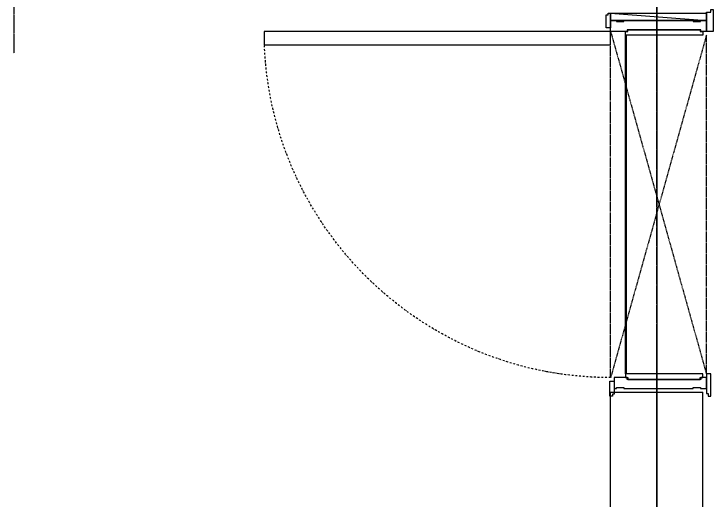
# Model space of a CAD drawing. Header units: millimetres. Extents: x 18456 to 179493, y -203649 to 469211.
# Drawn here: x 108794 to 110692, y -38078 to -36758 of the extents above; entities that cross this region are included whole.
import ezdxf

# ---------------------------------------------------------------- set-up
doc = ezdxf.new("R2010")
doc.units = ezdxf.units.MM
for name, pattern in [('X-평면도(기본형)$0$CEN', [52.5, 50, -1, 0.5, -1]), ('X-평면도(기본형)$0$DASHDOTX2', [2, 1, -0.5, 0, -0.5]), ('X-평면도(기본형)$0$HID', [2.8, 1.8, -1])]:
    doc.linetypes.add(name, pattern=pattern)
for name, color, linetype, true_color in [('X-평면도(기본형)$0$40HAT', 9, 'Continuous', 0x808080), ('X-평면도(기본형)$0$CEN', 1, 'X-평면도(기본형)$0$CEN', 0xff0000), ('X-평면도(기본형)$0$DOOR', 4, 'Continuous', 0x00ffff), ('X-평면도(기본형)$0$W1', 2, 'Continuous', 0xffff00)]:
    doc.layers.add(name, color=color, linetype=linetype, true_color=true_color)

# ---------------------------------------------------------------- blocks, each defined once
blk = doc.blocks.new('X-평면도(기본형)$0$1000')
at = {"layer": 'X-평면도(기본형)$0$DOOR', "color": 1, "linetype": 'ByBlock', "true_color": 0xff0000}
blk.add_line((-20, 0), (0, -260), dxfattribs=at)
at = {"layer": 'X-평면도(기본형)$0$DOOR', "color": 5, "true_color": 0x0000ff}
for p, q in [((960, -40), (40, -40)), ((960, -43), (40, -43))]:
    blk.add_line(p, q, dxfattribs=at)
at = {"layer": 'X-평면도(기본형)$0$DOOR'}
for points in [[(30, 0), (30, 940.8), (66, 940.8), (66, 0)], [(30, 0), (30, 940.8), (66, 940.8), (66, 0)], [(0, 0), (0, -15.9), (3, -15.9), (3, -35.9), (0, -35.9), (0, -224.1), (3, -224.1), (3, -244.1), (0, -244.1), (0, -260), (30, -260), (30, -245), (25, -245), (25, -45), (30, -45), (30, -40), (30, 0)], [(1000, -10), (1000, -15.9), (997, -15.9), (997, -35.9), (1000, -35.9), (1000, -224.1), (997, -224.1), (997, -244.1), (1000, -244.1), (1000, -260), (999.1, -260), (980, -260), (970, -260), (970, -245), (975, -245), (975, -45), (970, -45), (970, -40), (970, -10)], [(40, -40), (30, -40), (30, -47), (25, -47), (25, -243), (30, -243), (30, -250), (40, -250)], [(960, -40), (970, -40), (970, -47), (975, -47), (975, -243), (970, -243), (970, -250), (960, -250)]]:
    blk.add_lwpolyline(points, close=True, dxfattribs=at)
at = {"layer": 'X-평면도(기본형)$0$DOOR', "linetype": 'ByBlock'}
for points in [[(-15, 12), (-15, 7), (-20, 7), (-20, 0), (20, 0), (20, 12)], [(1015, -10), (1015, -5), (1020, -5), (1020, 2), (980, 2), (980, -10)], [(-23, -260), (-23, -272), (-30, -272), (-30, -278), (30, -278), (30, -260)], [(1013, -260), (1013, -265), (1020, -265), (1020, -272), (960, -272), (960, -260)]]:
    blk.add_lwpolyline(points, close=True, dxfattribs=at)
at = {"layer": 'X-평면도(기본형)$0$DOOR', "color": 1, "linetype": 'X-평면도(기본형)$0$HID', "true_color": 0xff0000}
blk.add_lwpolyline([(960, -260), (40, -260), (970, 0), (30, 0)], close=True, dxfattribs=at)
at = {"layer": 'X-평면도(기본형)$0$DOOR', "color": 1, "linetype": 'ByBlock', "true_color": 0xff0000}
blk.add_lwpolyline([(-20, 0), (-20, -260), (0, -260), (0, 0)], close=True, dxfattribs=at)
at = {"layer": 'X-평면도(기본형)$0$DOOR', "color": 1, "linetype": 'X-평면도(기본형)$0$DASHDOTX2', "ltscale": 5, "true_color": 0xff0000}
blk.add_arc((28.6, -0.6), 941.4, 0.038, 87.7238, dxfattribs=at)

msp = doc.modelspace()

# ---------------------------------------------------------------- linework, layer by layer
at = {"layer": 'X-평면도(기본형)$0$CEN'}
for p, q in [((108794.4, -33400.6), (108794.4, -36865.6)), ((110539.4, -43320.6), (110539.4, -34905.6)), ((110539.4, -34905.6), (110539.4, -43320.6))]:
    msp.add_line(p, q, dxfattribs=at)
at = {"layer": 'X-평면도(기본형)$0$W1'}
for p, q in [((110414.4, -37785.6), (110664.4, -37785.6)), ((110414.4, -39020.6), (110414.4, -37785.6)), ((110664.4, -39020.6), (110664.4, -37785.6))]:
    msp.add_line(p, q, dxfattribs=at)

# ---------------------------------------------------------------- block references
at = {"layer": 'X-평면도(기본형)$0$40HAT', "xscale": -1, "rotation": 90}
msp.add_blockref('X-평면도(기본형)$0$1000', (110414.4, -36775.6), dxfattribs=at)

doc.saveas('drawing.dxf')
